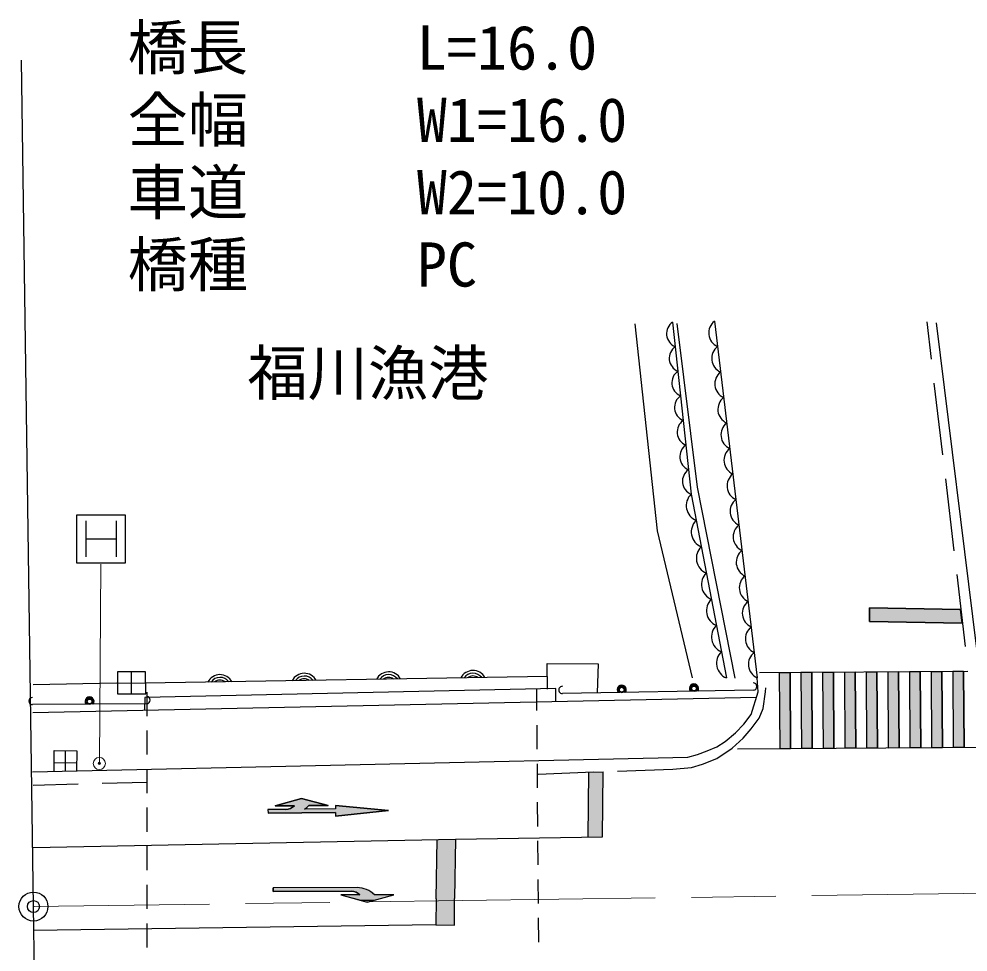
# Model space of a CAD drawing. Units: millimetres, scale not verified. Extents: x 40000 to 680000, y 20000 to 380000.
# Drawn here: x 69466 to 108840, y 283520 to 322222 of the extents above; entities that cross this region are included whole.
import ezdxf
from ezdxf.enums import TextEntityAlignment as Align

# ---------------------------------------------------------------- set-up
doc = ezdxf.new("R2010")
doc.units = ezdxf.units.MM
doc.header["$LTSCALE"] = 1000
doc.header["$PDMODE"] = 32
doc.header["$PDSIZE"] = 500
doc.linetypes.add('CHAIN', pattern=[18.5, 12, -1.5, 3.5, -1.5])
for name, color, linetype, lineweight in [('M-BGD', 7, 'Continuous', 25), ('M-BMK', 2, 'CHAIN', 13), ('M-BMK-HTXT', 7, 'Continuous', 13), ('M-BMK-OTRS', 5, 'Continuous', 25), ('M-BMK-SRVR', 3, 'Continuous', 25), ('M-STR-HTXT', 7, 'Continuous', 13), ('M-STR-STRC', 7, 'Continuous', 25)]:
    doc.layers.add(name, color=color, linetype=linetype, lineweight=lineweight)
doc.layers.add('M-OTRS', color=6, linetype='Continuous')
doc.styles.add('ＭＳ ゴシック', font='')
doc.styles.get('ＭＳ ゴシック').set_extended_font_data('MS Gothic')

msp = doc.modelspace()

# ---------------------------------------------------------------- hatches: boundary and pattern name
at = {"layer": 'M-BGD'}
for points in [[(93675, 288294), (93706, 290996), (93111, 290981), (93082, 288285)], [(87539, 285650), (87539, 285737), (87578, 288203), (86819, 288188), (86779, 285720), (86778, 285639)], [(87533, 284632), (87539, 285650), (86778, 285639), (86767, 284641)]]:
    msp.add_hatch(color=256, dxfattribs=at).paths.add_polyline_path(points)
at = {"layer": 'M-STR-STRC'}
for points in [[(108600, 297165), (108527, 297723), (104748, 297797), (104754, 297227)], [(101480, 291968), (101459, 295106), (101009, 295103), (101030, 291966)], [(102380, 291974), (102359, 295111), (101909, 295108), (101930, 291971)], [(103280, 291980), (103259, 295117), (102809, 295114), (102830, 291977)], [(104180, 291986), (104159, 295123), (103709, 295120), (103730, 291983)], [(105080, 291992), (105059, 295129), (104609, 295126), (104630, 291989)], [(105980, 291998), (105959, 295135), (105509, 295132), (105530, 291995)], [(106880, 292004), (106859, 295141), (106409, 295138), (106430, 292001)], [(107780, 292009), (107759, 295147), (107309, 295144), (107330, 292007)], [(108680, 292015), (108659, 295152), (108209, 295149), (108230, 292012)], [(82598, 289302), (82599, 289152), (84797, 289395), (82596, 289602), (82597, 289452), (81310, 289442, 0.06022), (81496, 289594), (82296, 289600), (81193, 289891), (80096, 289583), (80896, 289589, -0.20151), (80540, 289436), (79797, 289430), (79798, 289280)], [(84220, 285675), (85014, 285893), (84214, 285891, 0.20151), (83499, 286190), (80013, 286183), (80014, 286033), (83257, 286039, -0.20151), (83614, 285890), (82814, 285889), (83632, 285667)]]:
    msp.add_hatch(color=256, dxfattribs=at).paths.add_polyline_path(points)

# ---------------------------------------------------------------- linework, layer by layer
at = {"layer": 'M-BGD'}
for p, q in [((98319, 309692), (100096, 294890)), ((107126, 309657), (107310, 308110)), ((107428, 307117), (107782, 304138)), ((107900, 303145), (108254, 300166)), ((71869, 299656), (71869, 301656)), ((71869, 301656), (73869, 301656)), ((73869, 301656), (73869, 299656)), ((72244, 301406), (72244, 299906)), ((73494, 301406), (73494, 299906)), ((72244, 300656), (73494, 300656)), ((73869, 299656), (71869, 299656)), ((108372, 299173), (108726, 296194)), ((74124, 295140), (74116, 294232)), ((91390, 294947), (74707, 294674)), ((70058, 294610), (73501, 294685)), ((73501, 294685), (74707, 294674)), ((74778, 293308), (74778, 294297)), ((90955, 293531), (90948, 294416)), ((99935, 294382), (92014, 294244)), ((100344, 293626), (100438, 294306)), ((100438, 294306), (100446, 294471)), ((74765, 293821), (70029, 293782)), ((70039, 293452), (100046, 294094)), ((100171, 293222), (100344, 293626)), ((99847, 292775), (100171, 293222)), ((74780, 291708), (74779, 292708)), ((90968, 291931), (90960, 292931)), ((99515, 292390), (99847, 292775)), ((99058, 291980), (99515, 292390)), ((71383, 291869), (71385, 291025)), ((98425, 291546), (99058, 291980)), ((70929, 291385), (71866, 291373)), ((97821, 291306), (98425, 291546)), ((74781, 290108), (74780, 291108)), ((90980, 290331), (90972, 291331)), ((91010, 290903), (93300, 290988)), ((94299, 291025), (96589, 291110)), ((96589, 291110), (97368, 291170)), ((97368, 291170), (97821, 291306)), ((70061, 290447), (71920, 290494)), ((72919, 290519), (74778, 290566)), ((74782, 288508), (74781, 289508)), ((90993, 288731), (90985, 289731)), ((74783, 286908), (74782, 287908)), ((91006, 287131), (90998, 288131)), ((74784, 285308), (74784, 286308)), ((91019, 285531), (91011, 286531)), ((74786, 283708), (74785, 284708)), ((91031, 283931), (91023, 284931))]:
    msp.add_line(p, q, dxfattribs=at)
for points in [[(95014, 309583), (95944, 300992), (97392, 294895)], [(96581, 309652), (97351, 302509), (98818, 294886)], [(99178, 294884), (97619, 302798), (96768, 309584)], [(219855, 292946), (171298, 292466), (160189, 292288), (145663, 292037), (132413, 291871), (113316, 291557), (112102, 291637), (111091, 291856), (110487, 292088), (110122, 292605), (109840, 293163), (109583, 293797), (109408, 294365), (109212, 296095), (107534, 309623)], [(91390, 294425), (91386, 295486), (93491, 295477), (93458, 294266)], [(70032, 290996), (97215, 291598), (97621, 291708), (98012, 291862), (98421, 292034), (98769, 292250), (99189, 292616), (99538, 292974), (99844, 293377), (100135, 294315), (100096, 294890)], [(91737, 293928), (91743, 294450), (74694, 294079), (74673, 293545)], [(70926, 290995), (70931, 291880), (71866, 291864), (71857, 291039)]]:
    msp.add_lwpolyline(points, dxfattribs=at)
msp.add_lwpolyline([(73551, 295137), (73553, 294235), (74725, 294224), (74717, 295136)], close=True, dxfattribs=at)
for centre in [(97472, 294452), (97472, 294452), (97472, 294452), (94473, 294399), (94473, 294399), (94473, 294399), (72396, 293914), (72396, 293914), (72396, 293914)]:
    msp.add_circle(centre, 100, dxfattribs=at)
for centre, radius, start, end in [((96923, 309173), 589, 125.5343, 246.7734), ((98703, 309202), 622, 128.0488, 245.6422), ((97033, 308153), 589, 125.5343, 246.7734), ((98830, 308145), 622, 128.0488, 245.6422), ((97143, 307132), 589, 125.5343, 246.7734), ((98957, 307088), 622, 128.0488, 245.6422), ((97253, 306112), 589, 125.5343, 246.7734), ((99084, 306030), 622, 128.0488, 245.6422), ((97363, 305091), 589, 125.5343, 246.7734), ((99211, 304973), 622, 128.0488, 245.6422), ((97473, 304071), 589, 125.5343, 246.7734), ((99338, 303916), 622, 128.0488, 245.6422), ((97583, 303050), 589, 125.5343, 246.7734), ((99464, 302858), 622, 128.0488, 245.6422), ((97812, 302033), 662, 134.062, 247.7188), ((99591, 301801), 622, 128.0488, 245.6422), ((98021, 300944), 662, 134.062, 247.7188), ((99718, 300744), 622, 128.0488, 245.6422), ((98231, 299855), 662, 134.062, 247.7188), ((99845, 299686), 622, 128.0488, 245.6422), ((98441, 298766), 662, 134.062, 247.7188), ((99972, 298629), 622, 128.0488, 245.6422), ((98650, 297677), 662, 134.062, 247.7188), ((100099, 297572), 622, 128.0488, 245.6422), ((98860, 296588), 662, 134.062, 247.7188), ((100226, 296514), 622, 128.0488, 245.6422), ((99069, 295499), 662, 134.062, 247.7188), ((100353, 295457), 622, 128.0488, 245.6422), ((77804, 294458), 567, 29.012, 152.8671), ((81303, 294515), 567, 29.012, 152.8671), ((81303, 294515), 453, 36.9714, 144.9077), ((84803, 294573), 567, 29.012, 152.8671), ((84803, 294573), 453, 36.9714, 144.9077), ((88302, 294630), 567, 29.012, 152.8671), ((88302, 294630), 453, 36.9714, 144.9077), ((88302, 294630), 340, 52.5968, 129.2823), ((77804, 294458), 453, 36.9714, 144.9077), ((77804, 294458), 340, 52.5968, 129.2823), ((81303, 294515), 340, 52.5968, 129.2823), ((84803, 294573), 340, 52.5968, 129.2823), ((92012, 294394), 150, 90.9981, 270.9982), ((94473, 294399), 188, 324.1282, 217.8681), ((94473, 294399), 150, 312.4078, 229.5885), ((97472, 294452), 188, 324.1282, 217.8681), ((97472, 294452), 150, 312.4078, 229.5885), ((97472, 294452), 112, 270.9982, 270.9981), ((99932, 294532), 150, 270.9982, 90.9981), ((94473, 294399), 112, 270.9982, 270.9981), ((70028, 293932), 150, 90.4747, 270.4747), ((72396, 293914), 188, 323.6048, 217.3446), ((72396, 293914), 150, 311.8843, 229.0651), ((72396, 293914), 112, 270.4747, 270.4746), ((74763, 293971), 150, 270.4747, 90.4747)]:
    msp.add_arc(centre, radius, start, end, dxfattribs=at)
at = {"layer": 'M-BMK'}
msp.add_line((354840, 289396), (70066, 285405), dxfattribs=at)
at = {"layer": 'M-BMK-HTXT'}
for radius in [50, 40, 30, 20, 20, 20]:
    msp.add_circle((72800, 291341), radius, dxfattribs=at)
msp.add_point((72800, 291341), dxfattribs=at)
at = {"layer": 'M-BMK-OTRS'}
for p, q in [((70066, 285405), (69574, 320509)), ((70412, 260704), (70066, 285405))]:
    msp.add_line(p, q, dxfattribs=at)
at = {"layer": 'M-BMK-SRVR'}
msp.add_circle((70066, 285405), 600, dxfattribs=at)
msp.add_point((70066, 285405), dxfattribs=at)
at = {"layer": 'M-OTRS'}
msp.add_point((70066, 285405), dxfattribs=at)
at = {"layer": 'M-STR-HTXT'}
msp.add_line((72801, 291391), (72861, 299601), dxfattribs=at)
at = {"layer": 'M-STR-STRC'}
for p, q in [((108837, 295154), (100189, 295097)), ((101009, 295103), (101030, 291966)), ((101459, 295106), (101480, 291968)), ((101909, 295108), (101930, 291971)), ((102359, 295111), (102380, 291974)), ((102809, 295114), (102830, 291977)), ((103259, 295117), (103280, 291980)), ((103709, 295120), (103730, 291983)), ((104159, 295123), (104180, 291986)), ((104609, 295126), (104630, 291989)), ((105059, 295129), (105080, 291992)), ((105509, 295132), (105530, 291995)), ((105959, 295135), (105980, 291998)), ((106409, 295138), (106430, 292001)), ((106859, 295141), (106880, 292004)), ((107309, 295144), (107330, 292007)), ((107759, 295147), (107780, 292009)), ((108209, 295149), (108230, 292012)), ((108659, 295152), (108680, 292015)), ((99273, 291954), (109531, 292021)), ((93675, 288294), (93706, 290996)), ((80096, 289583), (81193, 289891)), ((81193, 289891), (82296, 289600)), ((80540, 289436), (79797, 289430)), ((79797, 289430), (79798, 289280)), ((80896, 289589), (80096, 289583)), ((82597, 289452), (81310, 289442)), ((82296, 289600), (81496, 289594)), ((82596, 289602), (82597, 289452)), ((82596, 289602), (84797, 289395)), ((82598, 289302), (79798, 289280)), ((82598, 289302), (82599, 289152)), ((84797, 289395), (82599, 289152)), ((86779, 285720), (86819, 288188)), ((87578, 288203), (87539, 285737)), ((83499, 286190), (80013, 286183)), ((80014, 286033), (80013, 286183)), ((83257, 286039), (80014, 286033)), ((83614, 285890), (82814, 285889)), ((82814, 285889), (83915, 285591)), ((83915, 285591), (85014, 285893)), ((85014, 285893), (84214, 285891)), ((86767, 284641), (70071, 284410))]:
    msp.add_line(p, q, dxfattribs=at)
for points in [[(108600, 297165), (108527, 297723), (104748, 297797), (104754, 297227)], [(101480, 291968), (101459, 295106), (101009, 295103), (101030, 291966)], [(102380, 291974), (102359, 295111), (101909, 295108), (101930, 291971)], [(103280, 291980), (103259, 295117), (102809, 295114), (102830, 291977)], [(104180, 291986), (104159, 295123), (103709, 295120), (103730, 291983)], [(105080, 291992), (105059, 295129), (104609, 295126), (104630, 291989)], [(105980, 291998), (105959, 295135), (105509, 295132), (105530, 291995)], [(106880, 292004), (106859, 295141), (106409, 295138), (106430, 292001)], [(107780, 292009), (107759, 295147), (107309, 295144), (107330, 292007)], [(108680, 292015), (108659, 295152), (108209, 295149), (108230, 292012)]]:
    msp.add_lwpolyline(points, close=True, dxfattribs=at)
for points in [[(108600, 297165), (104754, 297227), (104748, 297797), (108527, 297723)], [(93082, 288285), (93111, 290981), (93706, 290996)], [(70060, 287851), (87578, 288203), (93675, 288294)], [(86779, 285720), (86767, 284641), (87533, 284632), (87539, 285737)]]:
    msp.add_lwpolyline(points, dxfattribs=at)
for points in [[(82598, 289302), (82599, 289152), (84797, 289395), (82596, 289602), (82597, 289452), (81310, 289442, 0.06022), (81496, 289594), (82296, 289600), (81193, 289891), (80096, 289583), (80896, 289589, -0.20151), (80540, 289436), (79797, 289430), (79798, 289280)], [(84220, 285675), (85014, 285893), (84214, 285891, 0.20151), (83499, 286190), (80013, 286183), (80014, 286033), (83257, 286039, -0.20151), (83614, 285890), (82814, 285889), (83632, 285667)]]:
    msp.add_lwpolyline(points, format="xyb", close=True, dxfattribs=at)
for centre, radius, start, end in [((80536, 289936), 500, 270.453, 316.026), ((80776, 290288), 1000, 302.2414, 316.026), ((83258, 285539), 500, 44.5443, 90.1173), ((83501, 285190), 1000, 44.5443, 90.1173)]:
    msp.add_arc(centre, radius, start, end, dxfattribs=at)

# ---------------------------------------------------------------- texts
at = {"layer": 'M-BMK-HTXT', "style": 'ＭＳ ゴシック'}
msp.add_text('福川漁港', height=1833, dxfattribs=at).set_placement((78942, 306072), align=Align.BOTTOM_LEFT)
at = {"layer": 'M-STR-HTXT', "style": 'ＭＳ ゴシック'}
for s, p in [('橋長', (73974, 319572)), ('L=16.0', (85974, 319572)), ('全幅', (73974, 316572)), ('W1=16.0', (85974, 316572)), ('車道', (73974, 313572)), ('W2=10.0', (85974, 313572)), ('橋種', (73974, 310572)), ('PC', (85974, 310572))]:
    msp.add_text(s, height=1833, dxfattribs=at).set_placement(p, align=Align.BOTTOM_LEFT)

doc.saveas('drawing.dxf')
